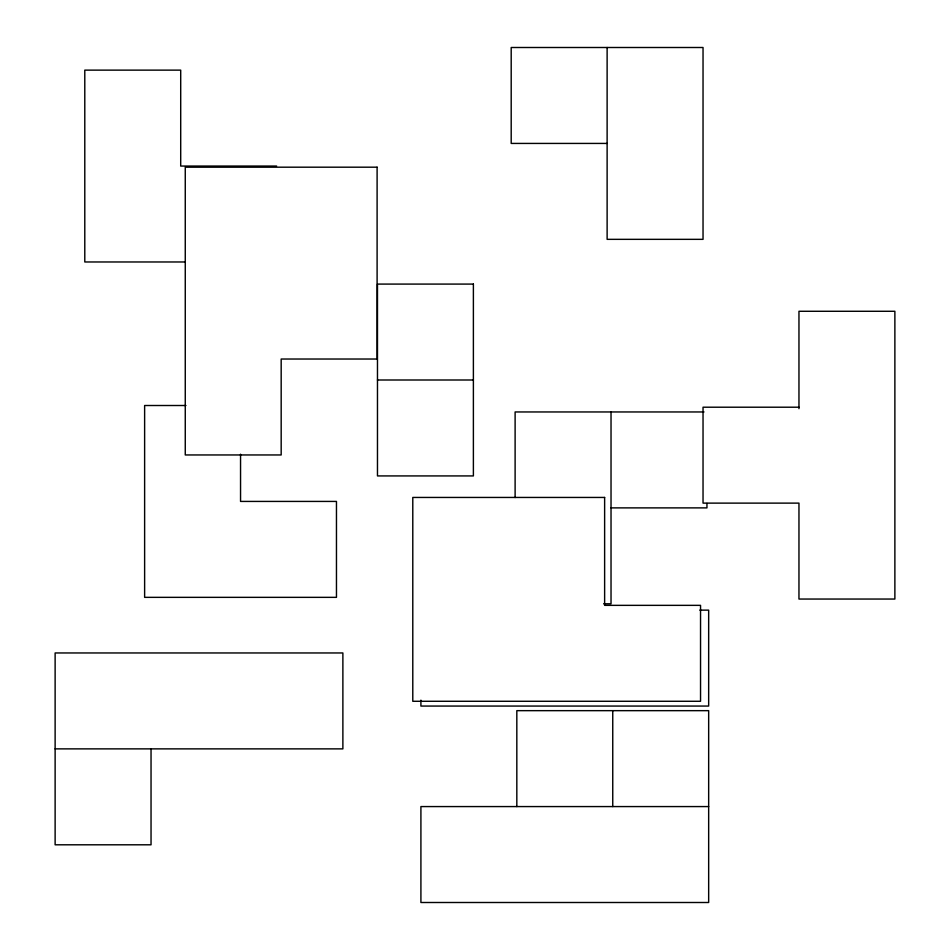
<?xml version="1.0" encoding="UTF-8"?>
<svg xmlns="http://www.w3.org/2000/svg" width="950" height="950" viewBox="0 0 950 950"><rect width="100%" height="100%" fill="white"/><g stroke="black" fill="none" stroke-linecap="round" stroke-linejoin="round"><path stroke-width="1.43" d="M607.121 143.426L511.195 143.426L511.195 47.5L703.036 47.5L703.036 239.341L607.121 239.341L607.121 47.5M276.628 166.06L180.702 166.06L180.702 70.134L84.788 70.134L84.788 261.974L185.131 261.974M377.471 380L473.385 380M185.951 405.508L144.626 405.508L144.626 597.348L336.466 597.348L336.466 501.422L240.552 501.422L240.552 454.207M798.962 407.206L703.036 407.206L703.036 503.12L798.962 503.12L798.962 599.046L894.876 599.046L894.876 311.279L798.962 311.279L798.962 408.678M703.998 411.956L515.114 411.956L515.114 497.551M611.028 507.882L706.954 507.882L706.954 503.452M603.654 603.796L611.028 603.796L611.028 411.956M699.806 610.137L708.664 610.137L708.664 706.064L420.909 706.064L420.909 700.162M55.124 748.873L342.879 748.873L342.879 652.959L55.124 652.959L55.124 844.799L151.038 844.799L151.038 748.873M708.664 806.574L420.909 806.574L420.909 902.5L708.664 902.5L708.664 710.659L516.824 710.659L516.824 806.574M612.75 710.659L612.75 806.574M377.103 167.188L185.262 167.188L185.262 454.955L281.176 454.955L281.176 359.029L377.103 359.029L377.103 167.188M473.385 284.086L377.471 284.086L377.471 475.926L473.385 475.926L473.385 284.086M604.628 497.444L412.787 497.444L412.787 701.278L700.542 701.278L700.542 605.352L604.628 605.352L604.628 497.444"/></g></svg>
